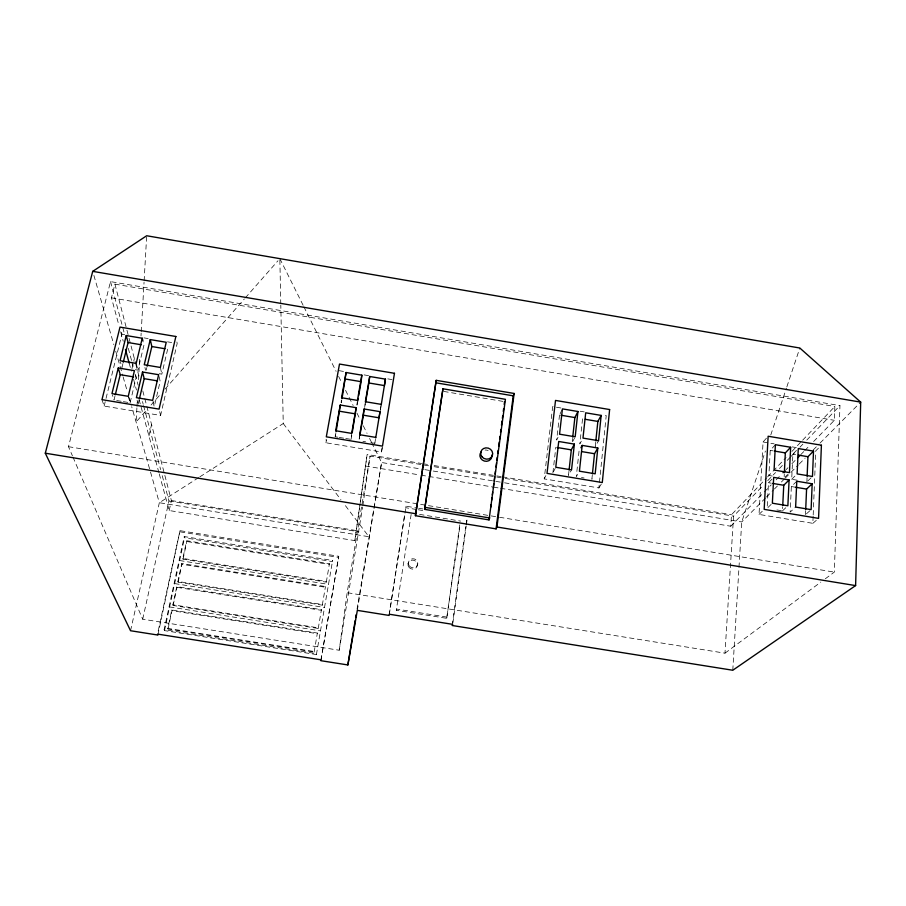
<?xml version="1.0" encoding="UTF-8"?>
<svg xmlns="http://www.w3.org/2000/svg" width="906" height="906" viewBox="0 0 906 906"><rect width="100%" height="100%" fill="white"/><g stroke="black" fill="none" stroke-linecap="round" stroke-linejoin="round"><path stroke-width="0.68" stroke-dasharray="4.53 3.4" d="M825.309 578.787L834.324 572.105L839.953 405.616L110.532 281.607L68.494 446.692L72.401 455.763M813.633 441.494L834.347 420.316L834.834 406.477L114.915 284.133L111.449 297.836L118.822 324.982M766.442 438.153L763.067 441.981L759.035 514.427L812.852 523.328L813.135 516.363M813.192 514.97L815.774 450.848L819.522 447.088M805.491 514.676L805.661 510.633M806.884 481.833L807.065 477.643M796.793 481.222L791.357 486.545L790.157 512.139L795.627 507.066M797.223 480.214L791.697 479.297L792.875 454.166L796.476 450.418M776.906 509.942L782.49 510.871L782.682 506.828M784.166 476.635L784.302 473.838M771.957 479.161L768.503 482.728L767.133 508.323L772.354 503.204M775.389 444.699L770.225 450.361L768.888 475.491L773.033 476.182M136.908 407.881L136.104 421.992L147.304 409.263M136.987 406.477L137.384 399.421M138.505 379.659L139.784 357.089M140.996 335.922L141.155 333.102M141.234 331.687L144.043 282.31M144.122 280.894L146.602 237.157M382.287 447.304L381.505 451.969L325.945 442.774L326.16 439.206M167.803 628.39L168.04 629.036L314.133 652.082L314.167 651.482L167.803 628.39L171.766 609.987L317.372 633.056L317.327 633.69L171.993 610.667L171.766 609.987M732.784 670.247L741.72 521.958L765.411 451.041M428.561 465.775L370.067 456.103L347.157 592.694L724.981 653.181L733.566 516.16L762.852 485.741M500.554 488.277L730.768 526.227L731.504 514.699L766.601 477.949M164.133 629.636L164.507 630.61L316.409 654.551L316.466 653.645L164.133 629.636L184.235 536.556L332.615 560.474L332.502 561.607L184.541 537.768L184.235 536.556M172.887 604.766L173.114 605.457L318.244 628.47L318.289 627.835L172.887 604.766L176.783 586.601L321.449 609.647L321.392 610.316L177.01 587.326L176.783 586.601M177.893 581.448L178.12 582.173L322.298 605.163L322.343 604.483L177.893 581.448L181.755 563.509L325.469 586.533L325.413 587.247L181.959 564.268L181.755 563.509M337.859 437.179L335.209 436.749L335.492 433.136M182.842 558.424L183.057 559.183L326.296 582.15L326.353 581.437L182.842 558.424L186.659 540.712L329.444 563.702L329.376 564.461L186.851 541.505L186.659 540.712M341.154 402.796L341.358 400.271M560.927 407.994L552.694 406.601L544.223 478.889L598.9 487.938L599.319 483.759M599.466 482.377L606.227 415.605L602.116 414.914M592.286 475.242L591.867 479.274L593.849 475.99M595.695 442.321L595.265 446.499L598.572 440.712M345.786 438.493L351.064 439.376L351.698 433.396M320.894 660.701L338.742 556.284L180 530.667L158.108 631.323M579.047 451.154L576.295 476.692L579.421 471.188M582.547 418.855L579.829 443.929L582.343 439.274M357.44 400.395L356.76 406.681L357.485 402.513M568.945 471.369L568.492 475.401L571.539 469.886M572.264 441.245L572.569 438.459M552.898 472.819L555.831 447.281M559.534 414.993L556.658 440.056L559.546 434.189M359.705 434.721L358.991 440.678L359.682 436.658M365.22 402.977L364.597 407.983L365.311 403.816M72.956 457.066L142.695 619.206L339.195 650.236L347.157 592.694M452.173 625.502L465.843 526.137M466.035 524.733L466.805 519.138M452.887 622.954L466.216 525.967M466.409 524.585L467.179 519.036M159.252 473.895L169.196 510.531L354.801 540.61L367.156 454.484L421.596 463.487M354.801 540.61L367.156 454.484M411.143 514.449L396.296 610.282L446.726 618.334L459.874 523.951M446.726 618.334L460.022 525.276M339.195 650.236L362.615 507.054M362.819 505.673L370.067 456.103M370.86 442.649L374.812 443.306L375.356 439.75M380.463 409.353L381.222 404.37M389.014 615.423L404.654 514.71M389.331 614.234L404.812 514.529M405.016 513.136L406.092 506.216L417.27 508.04M357.021 609.206L381.596 462.513L372.117 443.521M357.326 610.372L381.596 462.513L423.476 469.421M381.505 451.969L382.196 447.802M374.812 443.306L375.48 439.285M380.271 410.611L380.973 406.432M320.962 659.817L338.742 556.284M314.133 652.082L317.372 633.056M318.244 628.47L321.449 609.647M322.298 605.163L325.469 586.533M326.296 582.15L329.444 563.702M351.064 439.376L351.766 435.344M316.409 654.551L332.615 560.474M335.209 436.749L335.933 432.717M341.302 402.672L341.8 399.886M325.945 442.774L326.454 439.999M164.507 630.61L184.541 537.768M168.04 629.036L171.993 610.667M173.114 605.457L177.01 587.326M178.12 582.173L181.959 564.268M183.057 559.183L186.851 541.505M157.904 635.049L180 530.667M142.695 619.206L168.98 500.984L162.083 475.095M169.196 510.531L171.415 500.542L164.677 474.755M130.543 630.735L159.343 502.728L131.687 406.658M101.97 399.659L104.133 406.081L160.589 415.424L177.168 343.453L176.727 341.132M159.184 373.691L161.834 374.133L167.644 349.195M148.935 435.899L151.574 424.552M138.165 404.087L139.116 400.078M146.217 370.169L146.851 367.542M130.113 402.751L136.217 377.338L135.504 374.665M135.277 369.705L137.939 370.146L143.929 345.209L142.808 340.565M406.092 506.216L405.741 507.722L416.873 509.546M131.959 368.64L133.465 362.389M133.771 361.143L134.371 358.64M114.983 396.069L114.009 400.078L112.367 394.903M122.956 363.544L121.982 367.485L120.441 362.06M104.133 406.081L121.914 334.167L121.279 331.8M408.051 563.747L408.425 562.411M396.296 610.282L396.635 609.07L447.236 617.156M417.326 565.48L417.734 564.155M770.768 434.993L786.419 388.164M786.861 386.817L799.817 348.017M560.123 413.77L561.856 410.112M544.223 478.889L545.899 475.593M553.475 471.709L555.197 468.379M572.728 441.471L574.563 437.972M598.9 487.938L601.607 483.623M151.042 405.016L160.373 394.416M165.039 389.104L244.371 298.946M245.311 297.881L277.972 260.758M767.575 476.918L786.091 457.53M791.935 451.403L801.685 441.188M802.659 440.169L834.834 406.477M767.722 480.667L775.536 472.558M779.443 468.493L782.365 465.458M787.246 460.384L790.179 457.337M791.153 456.33L796.034 451.256M799.93 447.202L802.863 444.155M806.77 440.101L839.953 405.616M730.768 526.227L763.328 492.943M764.313 491.935L771.21 484.869M776.148 479.829L781.074 474.778M786.012 469.738L787.982 467.723M791.923 463.691L795.876 459.648M800.802 454.608L803.769 451.584M804.755 450.576L809.681 445.526M784.992 477.122L787.665 474.427M765.525 497.994L741.72 521.958L504.427 482.785M766.51 496.986L773.452 489.999M774.437 489.002L777.416 486.001M781.38 482.015L784.358 479.014M785.343 478.017L798.243 465.038M799.228 464.042L805.174 458.051M813.112 450.055L819.058 444.065M820.055 443.068L860.7 402.128M791.697 479.297L797.121 473.906M759.035 514.427L762.467 511.052M807.812 480.939L812.478 476.477M782.49 510.871L787.869 505.775M806.431 513.838L810.179 510.474M812.852 523.328L816.668 520.033M724.981 653.181L820.802 582.128M198.663 477.598L159.343 502.728L368.923 536.726L344.325 504.223M199.852 476.839L283.25 423.532L280.803 305.141M169.615 606.952L320.509 630.87M179.626 560.531L328.561 584.404M174.654 583.589L324.563 607.484M180.317 531.89L338.629 557.428M418.663 508.266L422.853 508.957M418.266 509.772L425.231 510.905M419.569 514.393L460.61 521.097M171.415 500.542L356.488 530.599M168.98 500.984L358.991 531.833M422.989 463.713L428.572 464.631M434.155 465.559L501.165 476.635M502.558 476.862L731.504 514.699M434.133 466.692L495.412 476.816M496.805 477.043L503.77 478.198M505.163 478.425L733.566 516.16M424.869 469.659L431.845 470.803M433.238 471.041L503.034 482.558M365.22 465.978L419.637 474.948M421.03 475.174L492.185 486.907M493.577 487.134L499.161 488.051M68.494 446.692L489.772 515.673M491.165 515.899L498.141 517.043M499.534 517.269L834.324 572.105M768.503 482.728L771.266 483.192M791.357 486.545L795.513 487.235M116.693 400.531L122.061 401.415M123.397 401.641L128.777 402.536M339.172 437.405L344.461 438.278M362.944 441.335L365.582 441.777M581.482 477.553L584.076 477.983M121.914 334.167L124.677 334.631M144.009 337.881L148.154 338.572M167.497 341.834L171.642 342.525M339.003 370.667L344.586 371.607M364.099 374.891L369.682 375.831M387.813 378.878L391.992 379.58M580.146 411.222L584.268 411.913M763.067 441.981L774.154 443.849M792.195 446.885L796.351 447.587M443.725 391.426L503.181 401.426M770.225 450.361L772.965 450.826M792.875 454.166L795.615 454.631M111.449 297.836L834.347 420.316M283.25 423.532L340.928 499.75M279.841 258.64L303.227 305.492M303.861 306.76L336.092 371.335M338.618 376.409L341.777 382.74M345.571 390.339L353.159 405.526M356.953 413.125L360.112 419.455M363.272 425.786L367.055 433.385M369.591 438.459L371.483 442.253M93.896 275.424L113.828 344.642M115.719 351.188L122.82 375.854M123.114 376.896L127.112 390.78M128.958 397.19L131.302 405.31M128.256 396.318L129.739 401.471M137.1 400.237L137.814 402.808M120.668 331.766L123.239 341.268M129.139 362.989L131.347 371.132M133.544 379.229L136.478 390.022M139.048 399.467L158.878 472.536M110.532 281.607L124.688 334.744M128.324 348.368L131.585 360.633M131.948 362.004L133.771 368.81M135.221 374.257L138.12 385.163M142.48 401.517L143.205 404.235M143.567 405.605L160.634 469.636M114.915 284.133L126.591 328.844M126.942 330.192L128.709 336.964M129.071 338.323L135.424 362.683M135.775 364.031L139.286 377.474M142.797 390.928L164.326 473.396M136.183 363.408L137.939 370.146M144.915 367.44L145.583 370.135M152.978 401.641L154.246 406.749L160.158 381.335L158.958 376.035M159.683 411.641L160.589 415.424M160.351 367.451L161.834 374.133M279.875 260.045L280.769 303.736M485.072 450.044A6.048 5.595 20.1 0 1 488.141 450.554M408.855 567.167A4.723 4.519 16 0 0 416.964 566.601A4.723 4.519 16 0 0 412.253 560.101A4.723 4.519 16 0 0 408.855 567.167M409.229 565.842A4.734 4.53 16 0 0 417.36 565.276A4.734 4.53 16 0 0 412.638 558.753A4.734 4.53 16 0 0 409.229 565.842"/><path stroke-width="1.36" d="M855.604 585.593L860.7 402.128L799.817 348.017L146.681 235.753L92.729 271.358L45.3 453.204L130.543 630.735L157.904 635.049L157.508 634.087L320.962 659.817L320.894 660.701L347.87 664.947L357.326 610.372L389.014 615.423L389.331 614.234L452.694 624.347L452.173 625.502L732.784 670.247L855.604 585.593L496.941 526.998L496.08 528.878L415.412 515.707L436.216 380.339L514.132 393.464L496.941 526.998M812.172 483.793L811.119 509.636L795.627 507.066L796.793 481.222L812.172 483.793L806.578 489.081L805.717 509.285M813.52 451.109L812.478 476.477L797.121 473.906L798.277 448.549L813.52 451.109L807.948 456.703L807.121 476.25M789.103 479.942L787.869 505.775L772.354 503.204L773.69 477.371L789.103 479.942L783.747 485.276L782.75 505.48M790.655 447.27L789.443 472.626L774.075 470.055L775.389 444.699L790.655 447.27L785.332 452.898L784.37 472.445M336.171 431.381L340.271 405.027L356.183 407.677L352.23 432.66M342.049 398.504L346.081 372.513L361.834 375.163L361.256 380.373M597.824 448.017L595.174 473.804L579.421 471.188L582.196 445.401L597.824 448.017L594.517 453.725L592.422 473.895M601.176 415.412L598.572 440.712L582.977 438.108L585.695 412.808L601.176 415.412L597.858 421.426L595.842 440.928M574.37 444.099L571.539 469.886L555.774 467.258L558.719 441.482L574.37 444.099L571.312 449.863L569.093 470.033M577.949 411.505L575.174 436.805L559.546 434.189L562.433 408.889L577.949 411.505L574.88 417.564L572.728 437.066M363.363 415.197L364.121 409.002L380.01 411.652L379.07 417.813L363.363 415.197L359.909 435.322M368.889 382.978L369.705 376.488L385.435 379.127L384.45 385.594L368.889 382.978L365.548 402.434M496.08 528.878L513.238 395.82L514.132 393.464M489.036 519.908L505.423 399.308L442.955 388.799L424.642 509.376L489.036 519.908L489.399 517.122M490.678 507.383L491.052 504.608M491.596 500.429L491.958 497.643M492.32 494.869L492.694 492.083M493.238 487.904L493.781 483.736M494.155 480.95L494.699 476.783M495.061 473.997L495.435 471.211M495.978 467.043L496.522 462.864M496.896 460.089L497.258 457.304M497.802 453.125L498.164 450.35M498.719 446.171L499.263 442.003M499.625 439.217L499.999 436.432M500.542 432.264L500.905 429.478M501.46 425.299L502.003 421.131M502.366 418.346L502.739 415.571M503.283 411.392L503.645 408.606M504.2 404.438L504.563 401.652M424.642 509.376L442.955 388.799M415.412 515.707L436.216 380.339M347.87 664.947L355.197 620.35M355.65 617.564L356.103 614.778M375.707 437.938L380.01 411.652M381.2 405.05L385.435 379.127M364.121 409.002L359.705 434.721L375.707 437.383M369.705 376.488L365.378 401.72L381.222 404.37M356.183 407.677L351.698 433.396L335.673 430.735L340.271 405.027M361.834 375.163L357.44 400.395L341.573 397.745L346.081 372.513M357.723 401.12L358.21 398.346M358.685 395.56L361.109 381.675L345.526 379.059M142.514 372.015L136.398 397.666L152.661 400.373L158.652 374.71L142.514 372.015L144.201 378.674L139.433 398.742M150.249 339.591L144.247 364.756L160.351 367.451L166.228 342.275L150.249 339.591L151.834 346.534L147.157 366.228M142.253 338.244L136.183 363.408L120.056 360.713L126.24 335.548L142.253 338.244L142.808 340.565M118.267 367.972L111.959 393.612L128.256 396.318L134.439 370.667L118.267 367.972L120.226 374.676L115.311 394.733M123.273 362.23L128.097 342.547L126.24 335.548M580.939 447.7L582.196 445.401M783.056 472.762L785.026 470.746M797.846 457.632L799.817 455.616M425.197 507.394L489.863 517.983M45.3 453.204L415.922 513.759M120.226 374.676L133.544 376.896M144.201 378.674L157.508 380.882M339.761 411.267L355.503 413.895M557.122 447.496L571.312 449.863M581.629 451.584L594.517 453.725M772.659 483.419L783.747 485.276M795.513 487.235L806.578 489.081M435.639 382.762L513.238 395.82M128.097 342.547L141.291 344.767M151.834 346.534L165.005 348.753M560.939 415.22L574.88 417.564M585.333 419.319L597.858 421.426M774.347 451.052L785.332 452.898M798.356 455.084L807.948 456.703M92.729 271.358L860.7 402.128M125.458 349.41L129.139 362.989M491.822 455.174A6.048 5.595 20.1 0 1 484.359 461.063A6.048 5.595 20.1 0 1 481.109 452.037M821.402 445.208L818.571 518.379L764.177 509.365L768.141 436.239L821.402 445.208M609.625 409.546L602.286 482.547L547.009 473.385L555.514 400.429L609.625 409.546M394.472 373.306L382.479 446.126L326.307 436.828L339.49 364.053L394.472 373.306M175.866 336.488L159.071 409.116L101.97 399.659L120 327.089L175.866 336.488M481.935 456.76A6.07 5.617 20.1 0 0 492.264 455.899A6.07 5.617 20.1 0 0 485.854 447.858A6.07 5.617 20.1 0 0 481.935 456.76"/></g></svg>
